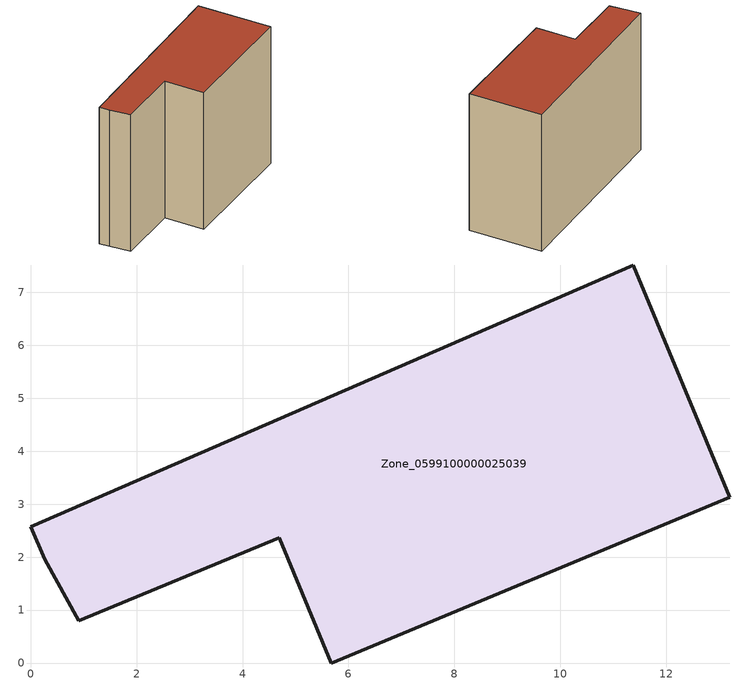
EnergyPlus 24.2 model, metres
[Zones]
Zone_0599100000025039
 floor ground (C_G): 0.26,1.96 0,2.57 11.38,7.52 13.2,3.13 5.67,0 4.69,2.37 0.91,0.8 z0
 wall outside (C_F): 5.67,0 13.2,3.13 11.38,7.52 0,2.57 0.26,1.96 0.91,0.8 4.69,2.37 5.67,0 z0:9.29
 roof outside (C_R): 0,2.57 0.26,1.96 0.91,0.8 4.69,2.37 5.67,0 13.2,3.13 11.38,7.52 z9.29
[BUILDING]
Pand.0599100000025039: North Axis=0; Terrain=City; Loads Convergence Tolerance Value=0.04; Temperature Convergence Tolerance Value=0.4; Solar Distribution=FullExterior; Maximum Number of Warmup Days=25; Minimum Number of Warmup Days=1
[Site:Location]
Rotterdam.The.Hague.AP_ZH_NLD Design_Conditions: Latitude=51.96; Longitude=4.45; Time Zone=1; Elevation=-4.5
[SITE:GROUNDTEMPERATURE:BUILDINGSURFACE]
18, 18, 18, 18, 18, 18, 18, 18, 18, 18, 18, 18
[MATERIAL] Thermal Absorptance=0.9; Solar Absorptance=0.7; Visible Absorptance=0.7
Name | Roughness | Thickness | Conductivity | Density | Specific Heat
G.TI.1946 | MediumSmooth | 0.15 | 1 | 540 | 1210
F.TI.1946 | Rough | 0.3 | 0.857143 | 1920 | 840
R.TI.1946 | MediumRough | 0.2 | 0.1 | 1500 | 1000
[CONSTRUCTION]
C_G: G.TI.1946
C_F: F.TI.1946
C_R: R.TI.1946
[ZONE]
Zone_0599100000025039: Type=1; Multiplier=1; Ceiling Height=Autocalculate; Volume=Autocalculate; Floor Area=autocalculate; Part of Total Floor Area=Yes
[ZONEINFILTRATION:DESIGNFLOWRATE]
Infil_Zone_0599100000025039: Zone or ZoneList or Space or SpaceList=Zone_0599100000025039; Schedule=AlwaysOn; Design Flow Rate Calculation Method=Flow/Area; Flow Rate per Floor Area=0.003; Constant Term Coefficient=1; Temperature Term Coefficient=0; Velocity Term Coefficient=0; Velocity Squared Term Coefficient=0
[HVACTEMPLATE:ZONE:IDEALLOADSAIRSYSTEM]
Zone_0599100000025039: Maximum Heating Supply Air Temperature=50; Minimum Cooling Supply Air Temperature=13; Maximum Heating Supply Air Humidity Ratio=0.0156; Minimum Cooling Supply Air Humidity Ratio=0.0077; Heating Limit=NoLimit; Cooling Limit=NoLimit; Dehumidification Control Type=ConstantSensibleHeatRatio; Cooling Sensible Heat Ratio=0.7; Dehumidification Setpoint=60; Humidification Control Type=None; Humidification Setpoint=30; Outdoor Air Method=None; Outdoor Air Flow Rate per Person=0.00944; Outdoor Air Flow Rate per Zone Floor Area=0; Outdoor Air Flow Rate per Zone=0; Demand Controlled Ventilation Type=None; Outdoor Air Economizer Type=NoEconomizer; Heat Recovery Type=None; Sensible Heat Recovery Effectiveness=0.7; Latent Heat Recovery Effectiveness=0.65
[ZONECONTROL:THERMOSTAT]
ThermostatControl_Zone_0599100000025039: Zone or ZoneList=Zone_0599100000025039; Control Type Schedule=DualSetpointControlType; Control 1=Thermostat_Zone_0599100000025039; Temperature Difference Between Cutout And Setpoint=0
[THERMOSTATSETPOINT:DUALSETPOINT]
Thermostat_Zone_0599100000025039: Heating Setpoint Temperature Schedule=HeatingSetpoint_Zone_0599100000025039; Cooling Setpoint Temperature Schedule=CoolingSetpoint_Zone_0599100000025039
[SCHEDULE:COMPACT]
HeatingSetpoint_Zone_0599100000025039: Through: 12/31, For: AllDays, Until: 24:00, 21
CoolingSetpoint_Zone_0599100000025039: Through: 12/31, For: AllDays, Until: 24:00, 24
DualSetpointControlType: Through: 12/31, For: AllDays, Until: 24:00, 4
AlwaysOn: Through: 12/31, For: AllDays, Until: 24:00, 1
